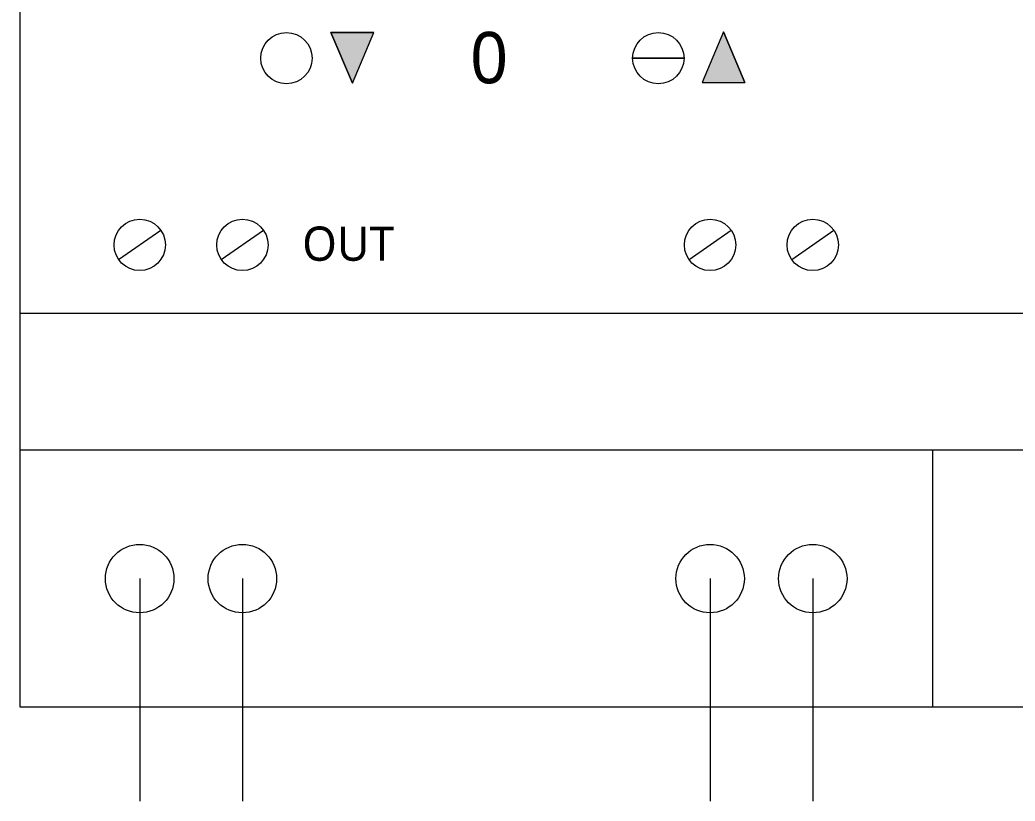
# Model space of a CAD drawing. Header units: millimetres. Extents: x 22 to 182, y -63 to 38.
# Drawn here: x 21.8 to 80, y -63 to -17.4 of the extents above; entities that cross this region are included whole.
import ezdxf

# ---------------------------------------------------------------- set-up
doc = ezdxf.new("R2010")
doc.units = ezdxf.units.MM
doc.header["$LTSCALE"] = 20
doc.layers.add('Ontwerplaag-1', color=7, linetype='Continuous')
doc.styles.add('@Malgun Gothic', font='malgun.ttf')

msp = doc.modelspace()

# ---------------------------------------------------------------- hatches: boundary and pattern name
at = {"layer": 'Ontwerplaag-1', "linetype": 'Continuous', "lineweight": 5, "transparency": 33554687}
h = msp.add_hatch(color=256, dxfattribs=at)
h.set_gradient(color1=(255, 255, 255))
h.paths.add_polyline_path([(42.523, -18.092), (40.023, -18.092), (41.273, -21.06)])
h = msp.add_hatch(color=256, dxfattribs=at)
h.set_gradient(color1=(255, 255, 255))
h.paths.add_polyline_path([(62.96, -18.051), (61.71, -21.019), (64.21, -21.019)])
h = msp.add_hatch(color=256, dxfattribs=at)
h.set_gradient(color1=(255, 0, 0), color2=(255, 0, 0))
h.paths.add_polyline_path([(60.654, -19.592), (57.654, -19.592)])

# ---------------------------------------------------------------- linework, layer by layer
at = {"layer": 'Ontwerplaag-1', "color": 7, "linetype": 'Continuous', "lineweight": 5, "transparency": 33554687}
for p, q in [((21.846, 32.5), (21.846, -57.5)), ((21.846, 32.5), (21.846, -57.5)), ((40.023, -18.092), (42.523, -18.092)), ((41.273, -21.06), (40.023, -18.092)), ((41.273, -21.06), (42.523, -18.092)), ((62.96, -18.051), (61.71, -21.019)), ((62.96, -18.051), (64.21, -21.019)), ((61.71, -21.019), (64.21, -21.019)), ((27.614, -31.355), (30.079, -29.645)), ((33.614, -31.355), (36.079, -29.645)), ((60.947, -31.355), (63.412, -29.645)), ((66.947, -31.355), (69.412, -29.645)), ((21.846, -34.5), (181.846, -34.5)), ((21.846, -34.5), (181.846, -34.5)), ((181.846, -42.5), (21.846, -42.5)), ((181.846, -42.5), (21.846, -42.5)), ((75.18, -42.5), (75.18, -57.5)), ((28.846, -50), (28.846, -63)), ((34.846, -50), (34.846, -63)), ((62.18, -50), (62.18, -63)), ((68.18, -50), (68.18, -63)), ((21.846, -57.5), (181.846, -57.5))]:
    msp.add_line(p, q, dxfattribs=at)
at = {"layer": 'Ontwerplaag-1', "color": 7, "linetype": 'Continuous', "lineweight": 5, "transparency": 33554687, "flags": 128}
for points in [[(42.523, -18.092), (40.023, -18.092), (41.273, -21.06)], [(62.96, -18.051), (61.71, -21.019), (64.21, -21.019)], [(60.654, -19.592), (57.654, -19.592), (57.654, -19.592), (60.654, -19.592)]]:
    msp.add_lwpolyline(points, close=True, dxfattribs=at)
at = {"layer": 'Ontwerplaag-1', "color": 7, "linetype": 'Continuous', "lineweight": 5, "transparency": 33554687}
for centre, radius in [((37.422, -19.592), 1.5), ((59.154, -19.592), 1.5), ((28.846, -30.5), 1.5), ((34.846, -30.5), 1.5), ((62.18, -30.5), 1.5), ((68.18, -30.5), 1.5), ((28.846, -50), 2), ((34.846, -50), 2), ((62.18, -50), 2), ((68.18, -50), 2)]:
    msp.add_circle(centre, radius, dxfattribs=at)

# ---------------------------------------------------------------- texts
at = {"layer": 'Ontwerplaag-1', "color": 7, "transparency": 33554687, "attachment_point": 7, "style": '@Malgun Gothic'}
for s, insert, char_height, line_spacing_factor in [('0', (48.149, -21.101), 3, 0.669344), ('OUT', (38.338, -31.459), 2, 1.004011)]:
    msp.add_mtext(s, dxfattribs=dict(at, insert=insert, char_height=char_height, line_spacing_factor=line_spacing_factor))

doc.saveas('drawing.dxf')
